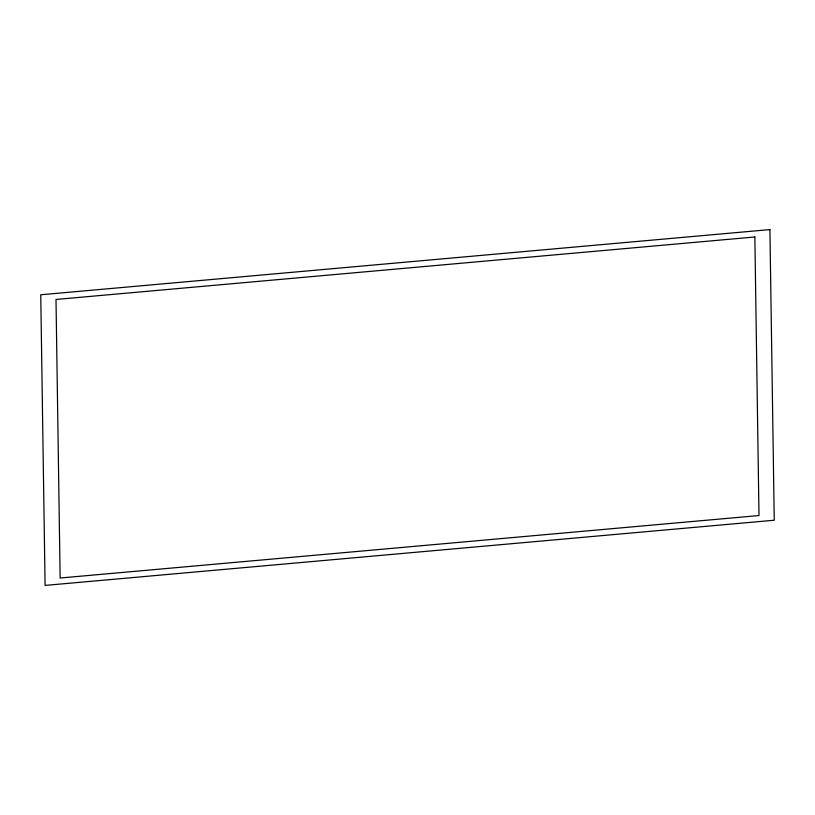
<?xml version="1.0" encoding="UTF-8"?>
<svg xmlns="http://www.w3.org/2000/svg" width="815" height="815" viewBox="0 0 815 815"><rect width="100%" height="100%" fill="white"/><g stroke="black" fill="none" stroke-linecap="round" stroke-linejoin="round"><path stroke-width="1.22" d="M769.91 229.586L40.75 294.775L45.09 585.414L774.25 520.225L769.91 229.586M754.853 236.982L56.001 299.462L60.147 578.018L758.999 515.538L754.853 236.982"/></g></svg>
